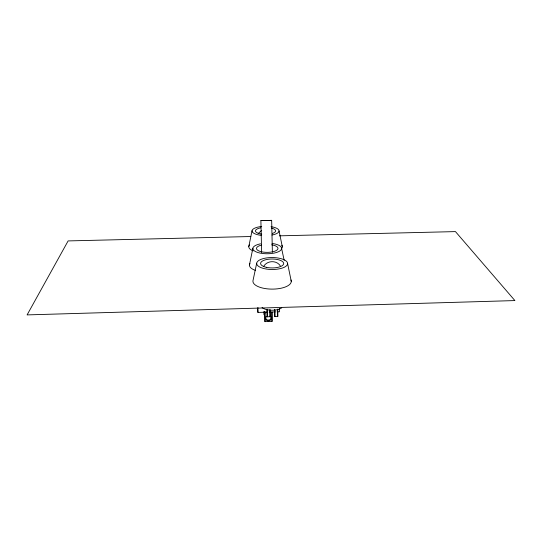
<?xml version="1.0" encoding="UTF-8"?>
<svg xmlns="http://www.w3.org/2000/svg" width="542" height="542" viewBox="0 0 542 542"><rect width="100%" height="100%" fill="white"/><g stroke="black" fill="none" stroke-linecap="round" stroke-linejoin="round"><path stroke-width="0.81" d="M274.659 309.482L274.862 316.616L277.755 316.528L277.775 309.042M274.862 316.616L274.869 309.963M277.558 309.394L277.755 316.528M279.496 308.418L279.489 311.786L277.003 311.86M249.489 264.828L252.863 248.25M248.805 246.447L252.044 230.709M256.691 263.216L252.951 280.844A19.173 7.839 0.2 0 0 273.29 289.103A19.173 7.839 0.2 0 0 290.979 279.963M258.216 233.514L261.684 230.364M263.73 266.291C267.186 260.377 276.562 260.058 280.302 265.837M272.375 252.281L271.664 220.357L266.549 220.486M261.637 252.552L260.885 220.608L266.007 220.479M267.016 309.624L267.213 316.806L270.112 316.711L270.092 310.004M257.626 309.197L257.945 312.422L267.89 312.131M269.543 312.084L275.35 311.907M264.821 311.542L264.977 321.643L272.03 321.426L272.016 312.124M250.797 236.522L68.123 240.919L27.1 314.902L514.9 300.573L455.456 231.603L279.55 235.831M271.664 220.357L260.885 220.608M281.637 248.493L284.164 260.397M279.062 231L282.341 246.827M287.612 263.588A15.467 5.976 0.2 0 1 264.347 268.656A15.467 5.976 0.2 0 1 264.482 258.31A15.467 5.976 0.2 0 1 287.612 263.588L291.271 281.325M270.112 316.711L269.909 309.536M272.03 321.426L271.901 312.178M257.89 307.361L257.945 312.422M264.157 311.528L264.184 314.861L264.076 311.582M264.916 312.334L264.977 321.643M267.186 309.258L267.213 316.806M271.047 226.678A13.523 4.654 0 0 1 279.055 230.743A13.523 4.654 0 0 1 272.009 235.025M261.549 235.391A13.523 4.654 0 0 1 252.023 230.919A13.523 4.654 0 0 1 261.698 226.475M271.549 228.101A10.102 3.482 0 0 1 272.511 233.419M261.732 234.13A10.102 3.482 0 0 1 255.451 231.075A10.102 3.482 0 0 1 260.844 227.823M281.826 245.248A16.782 6.118 -0.1 0 1 281.718 248.412M253.128 250.892A16.782 6.118 -0.1 0 1 249.611 244.882M265.248 312.985A2.778 2.486 -7.4 0 1 264.855 311.758M269.875 316.135A2.832 2.52 -7.4 0 1 270.512 320.085A2.832 2.52 -7.4 0 1 266.061 319.733A2.832 2.52 -7.4 0 1 267.721 315.966M271.108 316.819A2.825 2.52 -7.4 0 1 268.425 320.092A2.825 2.52 -7.4 0 1 265.648 317.029M272.07 243.473A14.397 5.284 -0.3 0 1 279.191 251.366A14.397 5.284 -0.3 0 1 256.508 252.037A14.397 5.284 -0.3 0 1 260.587 243.812M271.644 244.808A10.759 3.95 -0.3 0 1 276.027 250.668A10.759 3.95 -0.3 0 1 259.455 251.183A10.759 3.95 -0.3 0 1 261.447 245.12M255.411 270.37A17.859 6.938 -0.3 0 1 249.937 263.629M281.711 307.842A11.267 4.953 0.2 0 1 271.745 310.234A11.267 4.953 0.2 0 1 262.064 307.571M266.264 267.294A11.558 4.465 0.2 0 0 283.703 263.541A11.558 4.465 0.2 0 0 266.468 259.564A11.558 4.465 0.2 0 0 266.264 267.294"/></g></svg>
